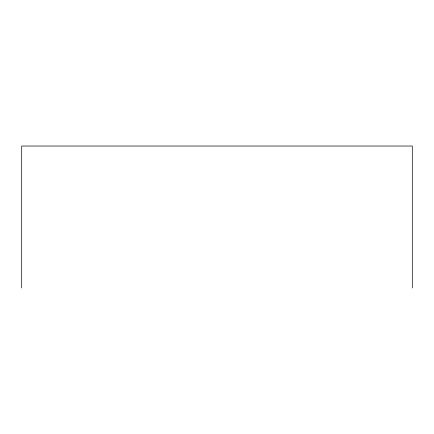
<?xml version="1.0" encoding="UTF-8"?>
<svg xmlns="http://www.w3.org/2000/svg" width="434" height="434" viewBox="0 0 434 434"><rect width="100%" height="100%" fill="white"/><g stroke="black" fill="none" stroke-linecap="round" stroke-linejoin="round"><path stroke-width="0.65" d="M412.3 287.964L412.3 146.036L21.7 146.036L21.7 287.964"/></g></svg>
